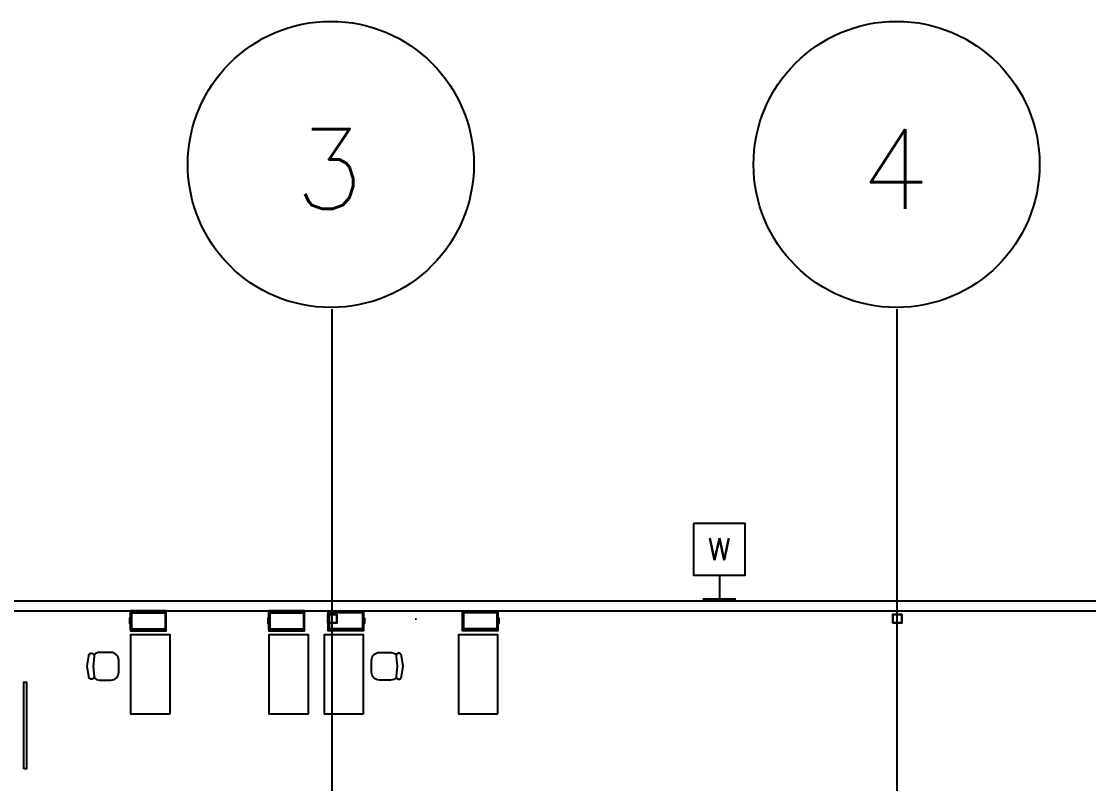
# Model space of a CAD drawing. Header units: millimetres. Extents: x 626570 to 643256, y 6233 to 11343.
# Drawn here: x 627722 to 628538, y 10761 to 11343 of the extents above; entities that cross this region are included whole.
import ezdxf
from ezdxf.enums import TextEntityAlignment as Align

# ---------------------------------------------------------------- set-up
doc = ezdxf.new("R2010")
doc.units = ezdxf.units.MM
doc.header["$LTSCALE"] = 4000
doc.header["$MEASUREMENT"] = 0
doc.linetypes.add('DASHDOT', pattern=[1, 0.5, -0.25, 0, -0.25])
doc.layers.get('0').update_dxf_attribs({"linetype": 'CONTINUOUS'})
for name, color, linetype in [('2012-201_DOOR', 4, 'CONTINUOUS'), ('2012-201_WALL-FLEXWALL', 7, 'CONTINUOUS'), ('LTG', 6, 'CONTINUOUS'), ('MASTERFOUNDATION_1', 4, 'DASHDOT'), ('MASTERFOUNDATION_2', 7, 'CONTINUOUS'), ('MASTERFOUNDATION_25', 7, 'CONTINUOUS'), ('MOVABLE_FURNISH48', 4, 'CONTINUOUS')]:
    doc.layers.add(name, color=color, linetype=linetype)
doc.styles.add('ROMANS', font='ROMANS')
doc.styles.get("Standard").update_dxf_attribs({"font": 'simplex.shx'})

# ---------------------------------------------------------------- blocks, each defined once
blk = doc.blocks.new('WUP')
for p, q in [((0, 465), (0, 0)), ((-322, 0), (322, 0))]:
    blk.add_line(p, q)
blk.add_lwpolyline([(-500, 1465), (-500, 465), (500, 465), (500, 1465)], close=True)
blk.add_text('W', height=430).set_placement((0, 965), align=Align.MIDDLE)

msp = doc.modelspace()

# ---------------------------------------------------------------- linework, layer by layer
at = {"layer": '2012-201_DOOR', "linetype": 'Continuous', "flags": 128}
msp.add_lwpolyline([(627724, 10771.72), (627724, 10838.16), (627726.01, 10838.16), (627726.01, 10771.72), (627724, 10771.72)], close=True, dxfattribs=at)
at = {"layer": '2012-201_WALL-FLEXWALL', "linetype": 'Continuous'}
for p, q in [((627255, 10900.39), (629388.86, 10900.39)), ((627255, 10892.51), (629388.86, 10892.51))]:
    msp.add_line(p, q, dxfattribs=at)
at = {"layer": 'MASTERFOUNDATION_1', "linetype": 'DASHDOT'}
for p, q in [((627959.77, 6627.53), (627959.77, 11123.23)), ((628391.78, 6627.53), (628391.78, 11123.23)), ((643023.86, 10886.61), (626796.64, 10886.61))]:
    msp.add_line(p, q, dxfattribs=at)
at = {"layer": 'MASTERFOUNDATION_2', "linetype": 'Continuous'}
for centre in [(627958.64, 11233.89), (628391.22, 11233.89)]:
    msp.add_circle(centre, 109.38, dxfattribs=at)
at = {"layer": 'MASTERFOUNDATION_25', "linetype": 'Continuous', "flags": 128}
for points in [[(627956.89, 10890.11), (627962.65, 10890.11), (627962.67, 10890.11), (627962.69, 10890.11), (627962.71, 10890.1), (627962.73, 10890.1), (627962.75, 10890.1), (627962.78, 10890.09), (627962.8, 10890.09), (627962.82, 10890.08), (627962.84, 10890.08), (627962.86, 10890.07), (627962.88, 10890.06), (627962.9, 10890.05), (627962.92, 10890.05), (627962.94, 10890.04), (627962.96, 10890.03), (627962.98, 10890.01), (627962.99, 10890), (627963.01, 10889.99), (627963.03, 10889.98), (627963.05, 10889.96), (627963.06, 10889.95), (627963.08, 10889.93), (627963.09, 10889.92), (627963.11, 10889.9), (627963.12, 10889.89), (627963.14, 10889.87), (627963.15, 10889.85), (627963.16, 10889.83), (627963.17, 10889.82), (627963.18, 10889.8), (627963.2, 10889.78), (627963.21, 10889.76), (627963.21, 10889.74), (627963.22, 10889.72), (627963.23, 10889.7), (627963.24, 10889.68), (627963.24, 10889.66), (627963.25, 10889.64), (627963.25, 10889.62), (627963.26, 10889.59), (627963.26, 10889.57), (627963.26, 10889.55), (627963.27, 10889.53), (627963.27, 10889.51), (627963.27, 10889.49), (627963.27, 10883.73), (627963.27, 10883.71), (627963.27, 10883.69), (627963.26, 10883.66), (627963.26, 10883.64), (627963.26, 10883.62), (627963.25, 10883.6), (627963.25, 10883.58), (627963.24, 10883.56), (627963.24, 10883.54), (627963.23, 10883.52), (627963.22, 10883.5), (627963.21, 10883.48), (627963.21, 10883.46), (627963.2, 10883.44), (627963.18, 10883.42), (627963.17, 10883.4), (627963.16, 10883.38), (627963.15, 10883.36), (627963.14, 10883.35), (627963.12, 10883.33), (627963.11, 10883.31), (627963.09, 10883.3), (627963.08, 10883.28), (627963.06, 10883.27), (627963.05, 10883.25), (627963.03, 10883.24), (627963.01, 10883.23), (627962.99, 10883.21), (627962.98, 10883.2), (627962.96, 10883.19), (627962.94, 10883.18), (627962.92, 10883.17), (627962.9, 10883.16), (627962.88, 10883.15), (627962.86, 10883.15), (627962.84, 10883.14), (627962.82, 10883.13), (627962.8, 10883.13), (627962.78, 10883.12), (627962.75, 10883.12), (627962.73, 10883.11), (627962.71, 10883.11), (627962.69, 10883.11), (627962.67, 10883.11), (627962.65, 10883.11), (627956.89, 10883.11), (627956.87, 10883.11), (627956.85, 10883.11), (627956.82, 10883.11), (627956.8, 10883.11), (627956.78, 10883.12), (627956.76, 10883.12), (627956.74, 10883.13), (627956.72, 10883.13), (627956.7, 10883.14), (627956.68, 10883.15), (627956.66, 10883.15), (627956.64, 10883.16), (627956.62, 10883.17), (627956.6, 10883.18), (627956.58, 10883.19), (627956.56, 10883.2), (627956.54, 10883.21), (627956.52, 10883.23), (627956.51, 10883.24), (627956.49, 10883.25), (627956.47, 10883.27), (627956.46, 10883.28), (627956.44, 10883.3), (627956.43, 10883.31), (627956.41, 10883.33), (627956.4, 10883.35), (627956.39, 10883.36), (627956.37, 10883.38), (627956.36, 10883.4), (627956.35, 10883.42), (627956.34, 10883.44), (627956.33, 10883.46), (627956.32, 10883.48), (627956.31, 10883.5), (627956.31, 10883.52), (627956.3, 10883.54), (627956.29, 10883.56), (627956.29, 10883.58), (627956.28, 10883.6), (627956.28, 10883.62), (627956.27, 10883.64), (627956.27, 10883.66), (627956.27, 10883.69), (627956.27, 10883.71), (627956.27, 10883.73), (627956.27, 10889.49), (627956.27, 10889.51), (627956.27, 10889.53), (627956.27, 10889.55), (627956.27, 10889.57), (627956.28, 10889.59), (627956.28, 10889.62), (627956.29, 10889.64), (627956.29, 10889.66), (627956.3, 10889.68), (627956.31, 10889.7), (627956.31, 10889.72), (627956.32, 10889.74), (627956.33, 10889.76), (627956.34, 10889.78), (627956.35, 10889.8), (627956.36, 10889.82), (627956.37, 10889.83), (627956.39, 10889.85), (627956.4, 10889.87), (627956.41, 10889.89), (627956.43, 10889.9), (627956.44, 10889.92), (627956.46, 10889.93), (627956.47, 10889.95), (627956.49, 10889.96), (627956.51, 10889.98), (627956.52, 10889.99), (627956.54, 10890), (627956.56, 10890.01), (627956.58, 10890.03), (627956.6, 10890.04), (627956.62, 10890.05), (627956.64, 10890.05), (627956.66, 10890.06), (627956.68, 10890.07), (627956.7, 10890.08), (627956.72, 10890.08), (627956.74, 10890.09), (627956.76, 10890.09), (627956.78, 10890.1), (627956.8, 10890.1), (627956.82, 10890.1), (627956.85, 10890.11), (627956.87, 10890.11), (627956.89, 10890.11)], [(627956.89, 10889.8), (627962.65, 10889.8), (627962.66, 10889.8), (627962.67, 10889.79), (627962.68, 10889.79), (627962.69, 10889.79), (627962.7, 10889.79), (627962.71, 10889.79), (627962.72, 10889.79), (627962.73, 10889.78), (627962.74, 10889.78), (627962.75, 10889.78), (627962.76, 10889.77), (627962.77, 10889.77), (627962.78, 10889.76), (627962.79, 10889.76), (627962.8, 10889.75), (627962.81, 10889.75), (627962.82, 10889.74), (627962.83, 10889.74), (627962.84, 10889.73), (627962.84, 10889.72), (627962.85, 10889.72), (627962.86, 10889.71), (627962.87, 10889.7), (627962.88, 10889.69), (627962.88, 10889.69), (627962.89, 10889.68), (627962.9, 10889.67), (627962.9, 10889.66), (627962.91, 10889.65), (627962.91, 10889.64), (627962.92, 10889.63), (627962.92, 10889.62), (627962.93, 10889.61), (627962.93, 10889.6), (627962.94, 10889.59), (627962.94, 10889.58), (627962.94, 10889.57), (627962.95, 10889.56), (627962.95, 10889.55), (627962.95, 10889.54), (627962.95, 10889.53), (627962.95, 10889.52), (627962.95, 10889.51), (627962.95, 10889.5), (627962.96, 10889.49), (627962.96, 10883.73), (627962.95, 10883.72), (627962.95, 10883.71), (627962.95, 10883.7), (627962.95, 10883.69), (627962.95, 10883.68), (627962.95, 10883.67), (627962.95, 10883.66), (627962.94, 10883.64), (627962.94, 10883.63), (627962.94, 10883.62), (627962.93, 10883.61), (627962.93, 10883.6), (627962.92, 10883.59), (627962.92, 10883.59), (627962.91, 10883.58), (627962.91, 10883.57), (627962.9, 10883.56), (627962.9, 10883.55), (627962.89, 10883.54), (627962.88, 10883.53), (627962.88, 10883.52), (627962.87, 10883.52), (627962.86, 10883.51), (627962.85, 10883.5), (627962.84, 10883.49), (627962.84, 10883.49), (627962.83, 10883.48), (627962.82, 10883.47), (627962.81, 10883.47), (627962.8, 10883.46), (627962.79, 10883.46), (627962.78, 10883.45), (627962.77, 10883.45), (627962.76, 10883.44), (627962.75, 10883.44), (627962.74, 10883.44), (627962.73, 10883.43), (627962.72, 10883.43), (627962.71, 10883.43), (627962.7, 10883.43), (627962.69, 10883.42), (627962.68, 10883.42), (627962.67, 10883.42), (627962.66, 10883.42), (627962.65, 10883.42), (627956.89, 10883.42), (627956.88, 10883.42), (627956.87, 10883.42), (627956.86, 10883.42), (627956.85, 10883.42), (627956.84, 10883.43), (627956.83, 10883.43), (627956.82, 10883.43), (627956.8, 10883.43), (627956.79, 10883.44), (627956.78, 10883.44), (627956.77, 10883.44), (627956.76, 10883.45), (627956.75, 10883.45), (627956.74, 10883.46), (627956.74, 10883.46), (627956.73, 10883.47), (627956.72, 10883.47), (627956.71, 10883.48), (627956.7, 10883.49), (627956.69, 10883.49), (627956.68, 10883.5), (627956.68, 10883.51), (627956.67, 10883.52), (627956.66, 10883.52), (627956.65, 10883.53), (627956.65, 10883.54), (627956.64, 10883.55), (627956.63, 10883.56), (627956.63, 10883.57), (627956.62, 10883.58), (627956.62, 10883.59), (627956.61, 10883.59), (627956.61, 10883.6), (627956.6, 10883.61), (627956.6, 10883.62), (627956.6, 10883.63), (627956.59, 10883.64), (627956.59, 10883.66), (627956.59, 10883.67), (627956.59, 10883.68), (627956.58, 10883.69), (627956.58, 10883.7), (627956.58, 10883.71), (627956.58, 10883.72), (627956.58, 10883.73), (627956.58, 10889.49), (627956.58, 10889.5), (627956.58, 10889.51), (627956.58, 10889.52), (627956.58, 10889.53), (627956.59, 10889.54), (627956.59, 10889.55), (627956.59, 10889.56), (627956.59, 10889.57), (627956.6, 10889.58), (627956.6, 10889.59), (627956.6, 10889.6), (627956.61, 10889.61), (627956.61, 10889.62), (627956.62, 10889.63), (627956.62, 10889.64), (627956.63, 10889.65), (627956.63, 10889.66), (627956.64, 10889.67), (627956.65, 10889.68), (627956.65, 10889.69), (627956.66, 10889.69), (627956.67, 10889.7), (627956.68, 10889.71), (627956.68, 10889.72), (627956.69, 10889.72), (627956.7, 10889.73), (627956.71, 10889.74), (627956.72, 10889.74), (627956.73, 10889.75), (627956.74, 10889.75), (627956.74, 10889.76), (627956.75, 10889.76), (627956.76, 10889.77), (627956.77, 10889.77), (627956.78, 10889.78), (627956.79, 10889.78), (627956.8, 10889.78), (627956.82, 10889.79), (627956.83, 10889.79), (627956.84, 10889.79), (627956.85, 10889.79), (627956.86, 10889.79), (627956.87, 10889.79), (627956.88, 10889.8), (627956.89, 10889.8)], [(628388.9, 10890.11), (628394.65, 10890.11), (628394.68, 10890.11), (628394.7, 10890.11), (628394.72, 10890.1), (628394.74, 10890.1), (628394.76, 10890.1), (628394.78, 10890.09), (628394.8, 10890.09), (628394.83, 10890.08), (628394.85, 10890.08), (628394.87, 10890.07), (628394.89, 10890.06), (628394.91, 10890.05), (628394.93, 10890.05), (628394.95, 10890.04), (628394.97, 10890.03), (628394.98, 10890.01), (628395, 10890), (628395.02, 10889.99), (628395.04, 10889.98), (628395.05, 10889.96), (628395.07, 10889.95), (628395.09, 10889.93), (628395.1, 10889.92), (628395.12, 10889.9), (628395.13, 10889.89), (628395.14, 10889.87), (628395.16, 10889.85), (628395.17, 10889.83), (628395.18, 10889.82), (628395.19, 10889.8), (628395.2, 10889.78), (628395.21, 10889.76), (628395.22, 10889.74), (628395.23, 10889.72), (628395.24, 10889.7), (628395.25, 10889.68), (628395.25, 10889.66), (628395.26, 10889.64), (628395.26, 10889.62), (628395.27, 10889.59), (628395.27, 10889.57), (628395.27, 10889.55), (628395.27, 10889.53), (628395.28, 10889.51), (628395.28, 10889.49), (628395.28, 10883.73), (628395.28, 10883.71), (628395.27, 10883.69), (628395.27, 10883.66), (628395.27, 10883.64), (628395.27, 10883.62), (628395.26, 10883.6), (628395.26, 10883.58), (628395.25, 10883.56), (628395.25, 10883.54), (628395.24, 10883.52), (628395.23, 10883.5), (628395.22, 10883.48), (628395.21, 10883.46), (628395.2, 10883.44), (628395.19, 10883.42), (628395.18, 10883.4), (628395.17, 10883.38), (628395.16, 10883.36), (628395.14, 10883.35), (628395.13, 10883.33), (628395.12, 10883.31), (628395.1, 10883.3), (628395.09, 10883.28), (628395.07, 10883.27), (628395.05, 10883.25), (628395.04, 10883.24), (628395.02, 10883.23), (628395, 10883.21), (628394.98, 10883.2), (628394.97, 10883.19), (628394.95, 10883.18), (628394.93, 10883.17), (628394.91, 10883.16), (628394.89, 10883.15), (628394.87, 10883.15), (628394.85, 10883.14), (628394.83, 10883.13), (628394.8, 10883.13), (628394.78, 10883.12), (628394.76, 10883.12), (628394.74, 10883.11), (628394.72, 10883.11), (628394.7, 10883.11), (628394.68, 10883.11), (628394.65, 10883.11), (628388.9, 10883.11), (628388.88, 10883.11), (628388.85, 10883.11), (628388.83, 10883.11), (628388.81, 10883.11), (628388.79, 10883.12), (628388.77, 10883.12), (628388.75, 10883.13), (628388.73, 10883.13), (628388.71, 10883.14), (628388.68, 10883.15), (628388.66, 10883.15), (628388.64, 10883.16), (628388.63, 10883.17), (628388.61, 10883.18), (628388.59, 10883.19), (628388.57, 10883.2), (628388.55, 10883.21), (628388.53, 10883.23), (628388.51, 10883.24), (628388.5, 10883.25), (628388.48, 10883.27), (628388.47, 10883.28), (628388.45, 10883.3), (628388.44, 10883.31), (628388.42, 10883.33), (628388.41, 10883.35), (628388.39, 10883.36), (628388.38, 10883.38), (628388.37, 10883.4), (628388.36, 10883.42), (628388.35, 10883.44), (628388.34, 10883.46), (628388.33, 10883.48), (628388.32, 10883.5), (628388.31, 10883.52), (628388.31, 10883.54), (628388.3, 10883.56), (628388.29, 10883.58), (628388.29, 10883.6), (628388.29, 10883.62), (628388.28, 10883.64), (628388.28, 10883.66), (628388.28, 10883.69), (628388.28, 10883.71), (628388.28, 10883.73), (628388.28, 10889.49), (628388.28, 10889.51), (628388.28, 10889.53), (628388.28, 10889.55), (628388.28, 10889.57), (628388.29, 10889.59), (628388.29, 10889.62), (628388.29, 10889.64), (628388.3, 10889.66), (628388.31, 10889.68), (628388.31, 10889.7), (628388.32, 10889.72), (628388.33, 10889.74), (628388.34, 10889.76), (628388.35, 10889.78), (628388.36, 10889.8), (628388.37, 10889.82), (628388.38, 10889.83), (628388.39, 10889.85), (628388.41, 10889.87), (628388.42, 10889.89), (628388.44, 10889.9), (628388.45, 10889.92), (628388.47, 10889.93), (628388.48, 10889.95), (628388.5, 10889.96), (628388.51, 10889.98), (628388.53, 10889.99), (628388.55, 10890), (628388.57, 10890.01), (628388.59, 10890.03), (628388.61, 10890.04), (628388.63, 10890.05), (628388.64, 10890.05), (628388.66, 10890.06), (628388.68, 10890.07), (628388.71, 10890.08), (628388.73, 10890.08), (628388.75, 10890.09), (628388.77, 10890.09), (628388.79, 10890.1), (628388.81, 10890.1), (628388.83, 10890.1), (628388.85, 10890.11), (628388.88, 10890.11), (628388.9, 10890.11)], [(628388.9, 10889.8), (628394.65, 10889.8), (628394.67, 10889.8), (628394.68, 10889.79), (628394.69, 10889.79), (628394.7, 10889.79), (628394.71, 10889.79), (628394.72, 10889.79), (628394.73, 10889.79), (628394.74, 10889.78), (628394.75, 10889.78), (628394.76, 10889.78), (628394.77, 10889.77), (628394.78, 10889.77), (628394.79, 10889.76), (628394.8, 10889.76), (628394.81, 10889.75), (628394.82, 10889.75), (628394.83, 10889.74), (628394.84, 10889.74), (628394.84, 10889.73), (628394.85, 10889.72), (628394.86, 10889.72), (628394.87, 10889.71), (628394.88, 10889.7), (628394.88, 10889.69), (628394.89, 10889.69), (628394.9, 10889.68), (628394.9, 10889.67), (628394.91, 10889.66), (628394.92, 10889.65), (628394.92, 10889.64), (628394.93, 10889.63), (628394.93, 10889.62), (628394.94, 10889.61), (628394.94, 10889.6), (628394.94, 10889.59), (628394.95, 10889.58), (628394.95, 10889.57), (628394.95, 10889.56), (628394.96, 10889.55), (628394.96, 10889.54), (628394.96, 10889.53), (628394.96, 10889.52), (628394.96, 10889.51), (628394.96, 10889.5), (628394.96, 10889.49), (628394.96, 10883.73), (628394.96, 10883.72), (628394.96, 10883.71), (628394.96, 10883.7), (628394.96, 10883.69), (628394.96, 10883.68), (628394.96, 10883.67), (628394.95, 10883.66), (628394.95, 10883.64), (628394.95, 10883.63), (628394.94, 10883.62), (628394.94, 10883.61), (628394.94, 10883.6), (628394.93, 10883.59), (628394.93, 10883.59), (628394.92, 10883.58), (628394.92, 10883.57), (628394.91, 10883.56), (628394.9, 10883.55), (628394.9, 10883.54), (628394.89, 10883.53), (628394.88, 10883.52), (628394.88, 10883.52), (628394.87, 10883.51), (628394.86, 10883.5), (628394.85, 10883.49), (628394.84, 10883.49), (628394.84, 10883.48), (628394.83, 10883.47), (628394.82, 10883.47), (628394.81, 10883.46), (628394.8, 10883.46), (628394.79, 10883.45), (628394.78, 10883.45), (628394.77, 10883.44), (628394.76, 10883.44), (628394.75, 10883.44), (628394.74, 10883.43), (628394.73, 10883.43), (628394.72, 10883.43), (628394.71, 10883.43), (628394.7, 10883.42), (628394.69, 10883.42), (628394.68, 10883.42), (628394.67, 10883.42), (628394.65, 10883.42), (628388.9, 10883.42), (628388.89, 10883.42), (628388.88, 10883.42), (628388.87, 10883.42), (628388.85, 10883.42), (628388.84, 10883.43), (628388.83, 10883.43), (628388.82, 10883.43), (628388.81, 10883.43), (628388.8, 10883.44), (628388.79, 10883.44), (628388.78, 10883.44), (628388.77, 10883.45), (628388.76, 10883.45), (628388.75, 10883.46), (628388.74, 10883.46), (628388.73, 10883.47), (628388.73, 10883.47), (628388.72, 10883.48), (628388.71, 10883.49), (628388.7, 10883.49), (628388.69, 10883.5), (628388.68, 10883.51), (628388.68, 10883.52), (628388.67, 10883.52), (628388.66, 10883.53), (628388.65, 10883.54), (628388.65, 10883.55), (628388.64, 10883.56), (628388.64, 10883.57), (628388.63, 10883.58), (628388.63, 10883.59), (628388.62, 10883.59), (628388.62, 10883.6), (628388.61, 10883.61), (628388.61, 10883.62), (628388.6, 10883.63), (628388.6, 10883.64), (628388.6, 10883.66), (628388.6, 10883.67), (628388.59, 10883.68), (628388.59, 10883.69), (628388.59, 10883.7), (628388.59, 10883.71), (628388.59, 10883.72), (628388.59, 10883.73), (628388.59, 10889.49), (628388.59, 10889.5), (628388.59, 10889.51), (628388.59, 10889.52), (628388.59, 10889.53), (628388.59, 10889.54), (628388.6, 10889.55), (628388.6, 10889.56), (628388.6, 10889.57), (628388.6, 10889.58), (628388.61, 10889.59), (628388.61, 10889.6), (628388.62, 10889.61), (628388.62, 10889.62), (628388.63, 10889.63), (628388.63, 10889.64), (628388.64, 10889.65), (628388.64, 10889.66), (628388.65, 10889.67), (628388.65, 10889.68), (628388.66, 10889.69), (628388.67, 10889.69), (628388.68, 10889.7), (628388.68, 10889.71), (628388.69, 10889.72), (628388.7, 10889.72), (628388.71, 10889.73), (628388.72, 10889.74), (628388.73, 10889.74), (628388.73, 10889.75), (628388.74, 10889.75), (628388.75, 10889.76), (628388.76, 10889.76), (628388.77, 10889.77), (628388.78, 10889.77), (628388.79, 10889.78), (628388.8, 10889.78), (628388.81, 10889.78), (628388.82, 10889.79), (628388.83, 10889.79), (628388.84, 10889.79), (628388.85, 10889.79), (628388.87, 10889.79), (628388.88, 10889.79), (628388.89, 10889.8), (628388.9, 10889.8)]]:
    msp.add_lwpolyline(points, close=True, dxfattribs=at)
at = {"layer": 'MOVABLE_FURNISH48', "linetype": 'Continuous'}
for p, q in [((627806.29, 10891.76), (627806.29, 10878.17)), ((627806.29, 10891), (627832.71, 10891)), ((627911.98, 10891.76), (627911.98, 10878.17)), ((627911.98, 10891), (627938.41, 10891)), ((627982.95, 10891), (627956.53, 10891)), ((627982.95, 10891.76), (627982.95, 10878.17)), ((628085.62, 10891), (628059.2, 10891)), ((628085.62, 10891.76), (628085.62, 10878.17)), ((627806.29, 10878.92), (627832.71, 10878.92)), ((627911.98, 10878.92), (627938.41, 10878.92)), ((627982.95, 10878.92), (627956.53, 10878.92)), ((628085.62, 10878.92), (628059.2, 10878.92))]:
    msp.add_line(p, q, dxfattribs=at)
at = {"layer": 'MOVABLE_FURNISH48', "linetype": 'Continuous', "flags": 128}
for points in [[(627805.54, 10886.98), (627804.78, 10886.98), (627804.78, 10882.95), (627805.54, 10882.95), (627805.54, 10886.98)], [(627805.54, 10892.51), (627805.54, 10877.41), (627832.71, 10877.41), (627832.71, 10892.51), (627805.54, 10892.51)], [(627805.54, 10891.76), (627831.96, 10891.76), (627831.96, 10878.17), (627805.54, 10878.17), (627805.54, 10891.76)], [(627911.23, 10886.98), (627910.47, 10886.98), (627910.47, 10882.95), (627911.23, 10882.95), (627911.23, 10886.98)], [(627911.23, 10892.51), (627911.23, 10877.41), (627938.41, 10877.41), (627938.41, 10892.51), (627911.23, 10892.51)], [(627911.23, 10891.76), (627937.65, 10891.76), (627937.65, 10878.17), (627911.23, 10878.17), (627911.23, 10891.76)], [(627983.7, 10892.51), (627983.7, 10877.41), (627956.53, 10877.41), (627956.53, 10892.51), (627983.7, 10892.51)], [(627983.7, 10891.76), (627957.28, 10891.76), (627957.28, 10878.17), (627983.7, 10878.17), (627983.7, 10891.76)], [(627983.7, 10886.98), (627984.46, 10886.98), (627984.46, 10882.95), (627983.7, 10882.95), (627983.7, 10886.98)], [(628086.38, 10892.51), (628086.38, 10877.41), (628059.2, 10877.41), (628059.2, 10892.51), (628086.38, 10892.51)], [(628086.38, 10891.76), (628059.95, 10891.76), (628059.95, 10878.17), (628086.38, 10878.17), (628086.38, 10891.76)], [(628086.38, 10886.98), (628087.13, 10886.98), (628087.13, 10882.95), (628086.38, 10882.95), (628086.38, 10886.98)], [(627835.73, 10814), (627835.73, 10874.39), (627805.54, 10874.39), (627805.54, 10814), (627835.73, 10814)], [(627941.43, 10814), (627941.43, 10874.39), (627911.23, 10874.39), (627911.23, 10814), (627941.43, 10814)], [(627983.7, 10814), (627983.7, 10874.39), (627953.51, 10874.39), (627953.51, 10814), (627983.7, 10814)], [(628086.38, 10814), (628086.38, 10874.39), (628056.18, 10874.39), (628056.18, 10814), (628086.38, 10814)], [(627772.32, 10850.27), (627772.32, 10850.29), (627772.32, 10850.29), (627773.57, 10858.18), (627773.57, 10858.18), (627773.57, 10858.25), (627773.58, 10858.32), (627773.58, 10858.39), (627773.59, 10858.47), (627773.6, 10858.54), (627773.62, 10858.61), (627773.63, 10858.68), (627773.65, 10858.75), (627773.68, 10858.82), (627773.7, 10858.89), (627773.73, 10858.95), (627773.73, 10858.95), (627773.76, 10859.02), (627773.79, 10859.09), (627773.82, 10859.15), (627773.86, 10859.21), (627773.9, 10859.27), (627773.94, 10859.33), (627773.98, 10859.39), (627774.02, 10859.45), (627774.07, 10859.51), (627774.12, 10859.56), (627774.17, 10859.61), (627774.22, 10859.66), (627774.28, 10859.71), (627774.33, 10859.76), (627774.39, 10859.8), (627774.45, 10859.84), (627774.51, 10859.88), (627774.57, 10859.92), (627774.64, 10859.96), (627774.7, 10859.99), (627774.77, 10860.02), (627774.83, 10860.05), (627774.83, 10860.05), (627774.9, 10860.08), (627774.97, 10860.1), (627775.04, 10860.12), (627775.11, 10860.14), (627775.18, 10860.16), (627775.25, 10860.17), (627775.32, 10860.19), (627775.4, 10860.2), (627775.47, 10860.2), (627775.54, 10860.21), (627775.61, 10860.21), (627775.69, 10860.21), (627775.76, 10860.2), (627775.83, 10860.2), (627775.91, 10860.19), (627775.98, 10860.17), (627776.05, 10860.16), (627776.12, 10860.14), (627776.19, 10860.12), (627776.26, 10860.1), (627776.33, 10860.08), (627776.4, 10860.05), (627776.4, 10860.05), (627776.46, 10860.02), (627776.53, 10859.99), (627776.59, 10859.96), (627776.66, 10859.92), (627776.72, 10859.88), (627776.78, 10859.84), (627776.84, 10859.8), (627776.9, 10859.76), (627776.95, 10859.71), (627777.01, 10859.66), (627777.06, 10859.61), (627777.11, 10859.56), (627777.16, 10859.51), (627777.21, 10859.45), (627777.25, 10859.39), (627777.29, 10859.33), (627777.33, 10859.27), (627777.37, 10859.21), (627777.41, 10859.15), (627777.44, 10859.09), (627777.47, 10859.02), (627777.5, 10858.95), (627777.5, 10858.95), (627777.53, 10858.85), (627777.56, 10858.75), (627777.58, 10858.64), (627777.6, 10858.54), (627777.61, 10858.43), (627777.62, 10858.32), (627777.63, 10858.22), (627777.63, 10858.11), (627777.63, 10858), (627777.63, 10857.89), (627777.62, 10857.79), (627776.89, 10850.27), (627777.66, 10842.36), (627777.66, 10842.36), (627777.66, 10842.29), (627777.65, 10842.21), (627777.65, 10842.14), (627777.64, 10842.07), (627777.63, 10842), (627777.61, 10841.93), (627777.59, 10841.86), (627777.58, 10841.79), (627777.55, 10841.72), (627777.53, 10841.65), (627777.5, 10841.58), (627777.5, 10841.58), (627777.47, 10841.52), (627777.44, 10841.45), (627777.41, 10841.39), (627777.37, 10841.32), (627777.33, 10841.26), (627777.29, 10841.2), (627777.25, 10841.14), (627777.21, 10841.08), (627777.16, 10841.03), (627777.11, 10840.98), (627777.06, 10840.92), (627777.01, 10840.87), (627776.95, 10840.82), (627776.9, 10840.78), (627776.84, 10840.73), (627776.78, 10840.69), (627776.72, 10840.65), (627776.66, 10840.61), (627776.59, 10840.58), (627776.53, 10840.54), (627776.46, 10840.51), (627776.4, 10840.48), (627776.4, 10840.48), (627776.33, 10840.46), (627776.26, 10840.43), (627776.19, 10840.41), (627776.12, 10840.39), (627776.05, 10840.37), (627775.98, 10840.36), (627775.91, 10840.35), (627775.83, 10840.34), (627775.76, 10840.33), (627775.69, 10840.33), (627775.61, 10840.33), (627775.54, 10840.33), (627775.47, 10840.33), (627775.4, 10840.34), (627775.32, 10840.35), (627775.25, 10840.36), (627775.18, 10840.37), (627775.11, 10840.39), (627775.04, 10840.41), (627774.97, 10840.43), (627774.9, 10840.46), (627774.83, 10840.48), (627774.83, 10840.48), (627774.77, 10840.51), (627774.7, 10840.54), (627774.64, 10840.58), (627774.57, 10840.61), (627774.51, 10840.65), (627774.45, 10840.69), (627774.39, 10840.73), (627774.33, 10840.78), (627774.28, 10840.82), (627774.22, 10840.87), (627774.17, 10840.92), (627774.12, 10840.98), (627774.07, 10841.03), (627774.02, 10841.08), (627773.98, 10841.14), (627773.94, 10841.2), (627773.9, 10841.26), (627773.86, 10841.32), (627773.82, 10841.39), (627773.79, 10841.45), (627773.76, 10841.52), (627773.73, 10841.58), (627773.73, 10841.58), (627773.7, 10841.65), (627773.68, 10841.72), (627773.65, 10841.79), (627773.63, 10841.86), (627773.62, 10841.93), (627773.6, 10842), (627773.59, 10842.07), (627773.58, 10842.14), (627773.58, 10842.21), (627773.57, 10842.29), (627773.57, 10842.36), (627773.57, 10842.36), (627772.32, 10850.25), (627772.32, 10850.25), (627772.32, 10850.27)], [(628013.9, 10850.27), (628013.9, 10850.29), (628013.89, 10850.29), (628012.65, 10858.18), (628012.65, 10858.18), (628012.65, 10858.25), (628012.64, 10858.32), (628012.64, 10858.39), (628012.63, 10858.47), (628012.62, 10858.54), (628012.6, 10858.61), (628012.58, 10858.68), (628012.57, 10858.75), (628012.54, 10858.82), (628012.52, 10858.89), (628012.49, 10858.95), (628012.49, 10858.95), (628012.46, 10859.02), (628012.43, 10859.09), (628012.4, 10859.15), (628012.36, 10859.21), (628012.32, 10859.27), (628012.28, 10859.33), (628012.24, 10859.39), (628012.2, 10859.45), (628012.15, 10859.51), (628012.1, 10859.56), (628012.05, 10859.61), (628012, 10859.66), (628011.94, 10859.71), (628011.89, 10859.76), (628011.83, 10859.8), (628011.77, 10859.84), (628011.71, 10859.88), (628011.65, 10859.92), (628011.58, 10859.96), (628011.52, 10859.99), (628011.45, 10860.02), (628011.39, 10860.05), (628011.39, 10860.05), (628011.32, 10860.08), (628011.25, 10860.1), (628011.18, 10860.12), (628011.11, 10860.14), (628011.04, 10860.16), (628010.97, 10860.17), (628010.9, 10860.19), (628010.82, 10860.2), (628010.75, 10860.2), (628010.68, 10860.21), (628010.6, 10860.21), (628010.53, 10860.21), (628010.46, 10860.2), (628010.39, 10860.2), (628010.31, 10860.19), (628010.24, 10860.17), (628010.17, 10860.16), (628010.1, 10860.14), (628010.03, 10860.12), (628009.96, 10860.1), (628009.89, 10860.08), (628009.82, 10860.05), (628009.82, 10860.05), (628009.76, 10860.02), (628009.69, 10859.99), (628009.63, 10859.96), (628009.56, 10859.92), (628009.5, 10859.88), (628009.44, 10859.84), (628009.38, 10859.8), (628009.32, 10859.76), (628009.27, 10859.71), (628009.21, 10859.66), (628009.16, 10859.61), (628009.11, 10859.56), (628009.06, 10859.51), (628009.01, 10859.45), (628008.97, 10859.39), (628008.93, 10859.33), (628008.89, 10859.27), (628008.85, 10859.21), (628008.81, 10859.15), (628008.78, 10859.09), (628008.75, 10859.02), (628008.72, 10858.95), (628008.69, 10858.85), (628008.66, 10858.75), (628008.64, 10858.64), (628008.62, 10858.54), (628008.61, 10858.43), (628008.59, 10858.32), (628008.59, 10858.22), (628008.58, 10858.11), (628008.59, 10858), (628008.59, 10857.89), (628008.6, 10857.79), (628009.33, 10850.27), (628008.56, 10842.36), (628008.56, 10842.36), (628008.56, 10842.29), (628008.57, 10842.21), (628008.57, 10842.14), (628008.58, 10842.07), (628008.59, 10842), (628008.61, 10841.93), (628008.62, 10841.86), (628008.64, 10841.79), (628008.67, 10841.72), (628008.69, 10841.65), (628008.72, 10841.58), (628008.72, 10841.58), (628008.75, 10841.52), (628008.78, 10841.45), (628008.81, 10841.39), (628008.85, 10841.32), (628008.89, 10841.26), (628008.93, 10841.2), (628008.97, 10841.14), (628009.01, 10841.08), (628009.06, 10841.03), (628009.11, 10840.98), (628009.16, 10840.92), (628009.21, 10840.87), (628009.27, 10840.82), (628009.32, 10840.78), (628009.38, 10840.73), (628009.44, 10840.69), (628009.5, 10840.65), (628009.56, 10840.61), (628009.63, 10840.58), (628009.69, 10840.54), (628009.76, 10840.51), (628009.82, 10840.48), (628009.82, 10840.48), (628009.89, 10840.46), (628009.96, 10840.43), (628010.03, 10840.41), (628010.1, 10840.39), (628010.17, 10840.37), (628010.24, 10840.36), (628010.31, 10840.35), (628010.39, 10840.34), (628010.46, 10840.33), (628010.53, 10840.33), (628010.6, 10840.33), (628010.68, 10840.33), (628010.75, 10840.33), (628010.82, 10840.34), (628010.9, 10840.35), (628010.97, 10840.36), (628011.04, 10840.37), (628011.11, 10840.39), (628011.18, 10840.41), (628011.25, 10840.43), (628011.32, 10840.46), (628011.39, 10840.48), (628011.39, 10840.48), (628011.45, 10840.51), (628011.52, 10840.54), (628011.58, 10840.58), (628011.65, 10840.61), (628011.71, 10840.65), (628011.77, 10840.69), (628011.83, 10840.73), (628011.89, 10840.78), (628011.94, 10840.82), (628012, 10840.87), (628012.05, 10840.92), (628012.1, 10840.98), (628012.15, 10841.03), (628012.2, 10841.08), (628012.24, 10841.14), (628012.28, 10841.2), (628012.32, 10841.26), (628012.36, 10841.32), (628012.4, 10841.39), (628012.43, 10841.45), (628012.46, 10841.52), (628012.49, 10841.58), (628012.49, 10841.58), (628012.52, 10841.65), (628012.54, 10841.72), (628012.57, 10841.79), (628012.58, 10841.86), (628012.6, 10841.93), (628012.62, 10842), (628012.63, 10842.07), (628012.64, 10842.14), (628012.64, 10842.21), (628012.65, 10842.29), (628012.65, 10842.36), (628012.65, 10842.36), (628013.89, 10850.25), (628013.9, 10850.25), (628013.9, 10850.27)], [(627724, 10771.72), (627724, 10838.16), (627726.01, 10838.16), (627726.01, 10771.72), (627724, 10771.72)]]:
    msp.add_lwpolyline(points, close=True, dxfattribs=at)
for points in [[(627777.49, 10858.9, -0.091777), (627777.59, 10857.79), (627777.59, 10857.79), (627776.85, 10850.27), (627777.63, 10842.36), (627777.63, 10842.36, -0.097566), (627777.47, 10841.59), (627777.47, 10841.59, 0.208264), (627781.9, 10839.67), (627781.9, 10839.67), (627790.43, 10839.67), (627790.43, 10839.67, 0.414214), (627796.48, 10845.71), (627796.48, 10845.71), (627796.48, 10854.77), (627796.48, 10854.77, 0.414214), (627790.43, 10860.81), (627790.43, 10860.81), (627781.9, 10860.81), (627781.9, 10860.81, 0.207181), (627777.49, 10858.9)], [(628008.73, 10858.9, 0.091777), (628008.63, 10857.79), (628008.63, 10857.79), (628009.36, 10850.27), (628008.59, 10842.36), (628008.59, 10842.36, 0.097566), (628008.74, 10841.59), (628008.74, 10841.59, -0.208264), (628004.32, 10839.67), (628004.32, 10839.67), (627995.79, 10839.67), (627995.79, 10839.67, -0.414214), (627989.74, 10845.71), (627989.74, 10845.71), (627989.74, 10854.77), (627989.74, 10854.77, -0.414214), (627995.79, 10860.81), (627995.79, 10860.81), (628004.32, 10860.81), (628004.32, 10860.81, -0.207181), (628008.73, 10858.9)]]:
    msp.add_lwpolyline(points, format="xyb", close=True, dxfattribs=at)

# ---------------------------------------------------------------- block references
at = {"layer": 'LTG', "xscale": 0.03937008, "yscale": 0.03937008, "zscale": 0.03937008}
msp.add_blockref('WUP', (628255.74, 10901.7), dxfattribs=at)

# ---------------------------------------------------------------- texts
at = {"layer": 'MASTERFOUNDATION_2', "linetype": 'Continuous', "style": 'ROMANS'}
for s, p in [(' 3 ', (627957.29, 11230.41)), (' 4 ', (628389.86, 11230.41))]:
    msp.add_text(s, height=61.024, dxfattribs=at).set_placement(p, align=Align.MIDDLE_CENTER)

doc.saveas('drawing.dxf')
